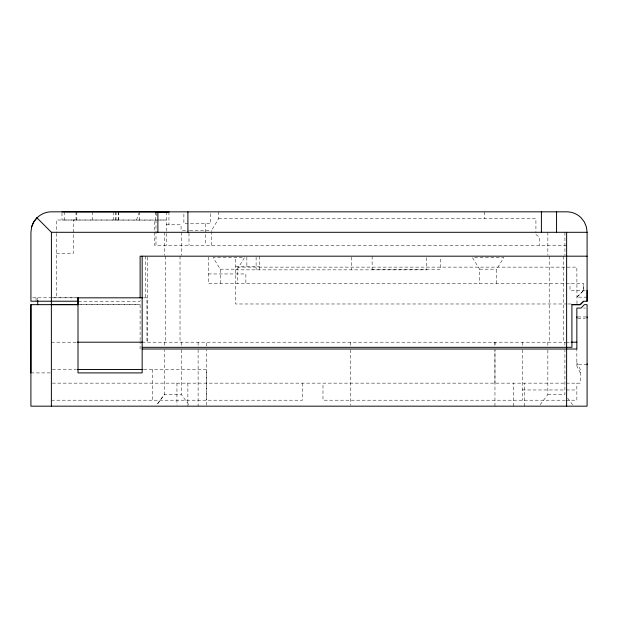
<?xml version="1.0" encoding="UTF-8"?>
<svg xmlns="http://www.w3.org/2000/svg" width="618" height="618" viewBox="0 0 618 618"><rect width="100%" height="100%" fill="white"/><g stroke="black" fill="none" stroke-linecap="round" stroke-linejoin="round"><path stroke-width="0.46" stroke-dasharray="3.09 2.32" d="M37.737 299.537L37.737 297.822M64.195 211.843L64.195 220.016L65.068 220.016M115.381 211.843L115.381 220.016L114.508 220.016M140.093 349.07L140.101 341.352M140.101 340.387L140.108 304.689L78.401 304.674L140.108 304.713M206.296 405.223L206.296 349.726M206.296 346.018L206.296 342.194M220.286 283.507L220.286 269.178L213.117 257.575L244.512 257.575L237.343 269.178L237.343 283.507M494.956 406.173L494.956 349.834L494.956 383.145M513.38 406.173L513.38 383.145M524.303 406.173L524.303 383.145M587.085 364.713L576.849 364.72L576.849 363.902M576.988 303.732L576.849 267.13L235.636 267.13M583.67 290.483L583.67 283.507L208.343 283.507L208.343 257.15M136.532 220.016L138.919 213.187M211.773 245.269L211.773 230.251L218.594 218.648L218.594 211.827M496.663 283.507L496.663 269.178L503.825 257.575L472.438 257.575L479.599 269.178L479.599 283.507M540.14 404.72L547.842 394.57L547.842 349.819M587.085 297.158L576.849 297.158L583.67 290.414L583.67 283.507M576.849 297.158L583.67 290.491M585.223 290.344L570.02 290.406L570.02 283.507M218.594 218.648L535.922 218.648L535.922 232.654M166.219 224.79L181.059 224.79L181.059 230.251L188.737 230.251M189.695 230.251L211.773 230.251M566.629 245.269L154.446 245.269L154.446 220.016M56.516 253.457L73.241 253.457L73.241 220.016L154.446 220.093M235.636 266.451L259.521 266.451M220.286 269.178L237.343 269.178M479.599 269.178L496.663 269.178M372.121 269.687L440.364 269.687L440.364 257.173M235.636 269.857L426.714 269.857L426.714 257.119M208.343 273.952L245.871 273.952L245.871 283.507M32.63 297.814L76.099 297.806M52.329 297.822L78.015 297.814M143.662 297.814L146.937 297.837L146.953 342.194M78.401 301.221L140.116 301.221L140.116 298.664M567.208 303.979L235.636 303.979L235.636 257.119M568.174 303.979L571.063 303.979M583.655 308.073L585.37 308.073M577.776 316.949L587.085 316.949M577.776 318.316L585.223 318.316M51.387 342.194L76.485 342.194M142.163 342.194L565.648 342.194M566.119 342.194L570.329 342.194M52.345 369.494L76.4 369.494M143.755 369.494L206.296 369.494L206.296 400.201M30.908 372.909L50.452 372.909M52.345 383.145L580.256 383.145L580.256 369.494L576.849 362.673L576.849 366.08L580.256 372.909M522.256 389.966L565.362 389.966M566.32 389.966L576.864 389.966M188.776 404.628L181.383 394.578L164.326 394.578L156.933 404.628L164.326 394.578L164.326 349.811M547.842 394.57L564.906 394.57L564.906 349.819M51.387 400.201L302.511 400.201L302.511 383.145M565.362 400.201L322.99 400.201L322.99 383.145M566.227 400.201L576.864 400.201L576.849 383.145M535.922 234.516L539.329 237.073L539.329 245.269M567.656 398.201L572.608 404.72M155.983 213.195L156.879 215.752M576.849 347.973L576.849 364.72M564.922 232.298L564.922 255.226M564.906 342.194L564.906 346.003M563.539 256.215L563.539 342.194M549.209 256.215L549.209 342.194M547.865 232.298L547.865 255.226M547.842 342.194L547.842 346.003M522.256 342.194L522.256 346.003M522.256 349.803L522.256 400.201M484.736 211.827L484.736 218.648M372.121 256.215L372.121 269.857M351.65 257.119L351.65 269.857M350.282 342.194L350.282 346.018M350.282 349.803L350.282 405.223M259.521 256.215L259.521 269.857M256.107 257.119L256.107 269.857M246.86 257.142L246.86 266.451M210.475 213.666L210.475 223.77L183.878 223.77L183.878 213.666M205.361 223.77L205.361 245.269M198.108 342.194L198.108 346.018M198.108 349.641L198.108 406.173M188.984 233.117L188.984 245.269M187.864 383.145L187.864 406.173M181.398 232.298L181.398 255.226M181.383 342.194L181.383 346.01M181.383 349.811L181.383 394.578M180.023 256.215L180.023 342.194M176.949 383.145L176.949 405.215M168.946 211.866L168.946 224.79M166.219 211.827L166.219 245.269M165.686 256.215L165.686 342.194M164.342 232.298L164.342 255.226M164.326 342.194L164.326 346.01M155.983 220.016L155.983 245.269M155.296 211.85L155.296 220.008L166.219 220.016L56.516 220.016L56.516 232.438M152.399 369.494L152.399 400.201M147.277 257.165L147.277 342.194M145.578 256.184L145.578 297.814M139.776 211.843L139.776 220.008M118.787 211.858L118.787 220.008M118.447 211.827L118.447 220.016M116.06 211.85L116.06 220.016M113.326 211.858L113.333 220.008M92.345 211.85L92.345 220.016M76.817 211.858L76.817 220.008L61.993 220.016L61.985 211.858M76.029 211.866L76.029 220.016M56.516 233.388L56.516 297.814M36.045 297.814L36.045 301.221M494.956 342.194L494.956 346.018L494.956 342.194"/><path stroke-width="0.93" d="M30.908 372.909L30.931 304.666L78.007 304.62L77.999 297.814L78.015 372.909L142.163 372.909L142.163 256.215M37.737 304.666L37.729 300.34M51.387 406.173L51.371 300.34M576.849 317.76L576.849 316.949M587.085 364.713L587.085 363.902M587.085 317.76L587.085 316.949M580.101 304.666L583.67 301.252L587.085 301.252L587.085 290.336M36.902 217.799L33.696 222.024L31.642 226.976L30.931 232.298L30.931 301.221L78.015 301.221M77.999 304.651L51.371 304.62M31.649 226.976C34.013 218.316 42.217 211.858 51.224 211.827L158.393 211.835M577.011 304.674L580.256 304.666L583.67 301.252M61.985 211.858L566.629 211.827A20.216 20.216 0 0 1 581.152 217.822L584.381 222.063L586.405 226.999L587.1 232.298L587.085 301.252M36.918 217.791L51.402 232.298L587.1 232.298M587.1 256.184L140.116 256.184L140.116 297.814M77.443 297.837L142.704 297.814M142.163 347.316L571.913 347.316L571.913 304.666L580.256 304.666M77.366 342.194L142.789 342.194M571.063 342.194L576.849 342.194M142.163 349L576.849 349.023L576.849 308.073L581.09 308.073L584.342 304.666L587.085 304.666L587.085 406.173L30.908 406.173L30.908 304.666M77.366 369.494L142.789 369.494M571.913 304.666L576.849 304.674M566.629 232.298L566.613 406.173M556.563 211.827L556.563 232.298M541.553 211.827L541.553 212.522M541.399 211.827L541.399 232.298M187.911 211.835L187.911 232.298M157.884 211.835L157.884 232.298M51.402 232.298L51.402 301.221M168.946 211.866L155.296 211.858L168.946 211.866"/></g></svg>
